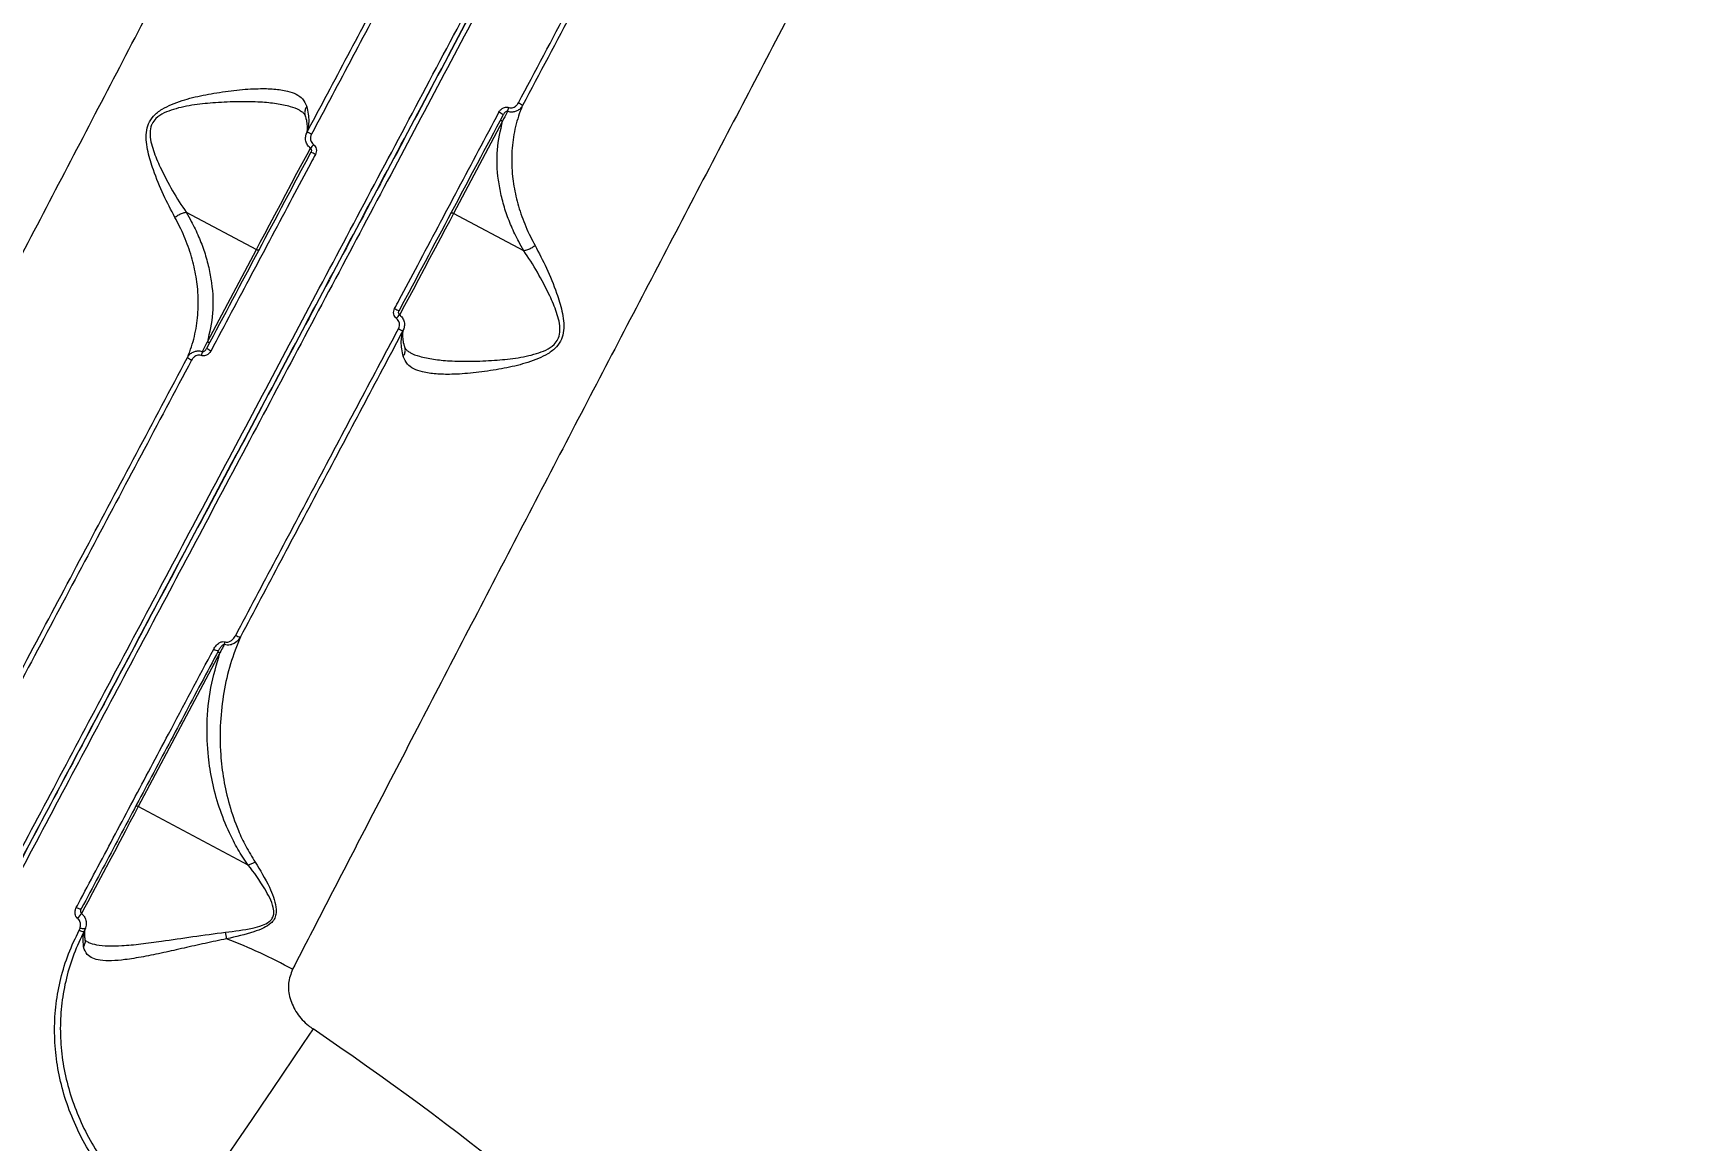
# Model space of a CAD drawing. Header units: millimetres. Extents: x -7245 to 6306, y -6696 to 5973.
# Drawn here: x -2795.7 to -2456.4, y 1435.3 to 1660.8 of the extents above; entities that cross this region are included whole.
import ezdxf

# ---------------------------------------------------------------- set-up
doc = ezdxf.new("R2010")
doc.units = ezdxf.units.MM
for name, color, linetype in [('DIKOM_ОБЪЕКТ', 7, 'Continuous'), ('DIKOM_РАЗМЕР_ЗОНА', 7, 'Continuous'), ('DIKOM_РАЗМЕР_ОБЪЕКТА', 7, 'Continuous')]:
    doc.layers.add(name, color=color, linetype=linetype)
doc.styles.add('style1', font='arial.ttf', dxfattribs={"width": 0.8})
doc.dimstyles.new('1-50', dxfattribs={"dimtxt": 300, "dimasz": 200, "dimexe": 100, "dimexo": 0, "dimgap": 100, "dimtad": 1, "dimtxsty": 'style1', "dimcen": 200, "dimclrd": 7, "dimclre": 7, "dimclrt": 7, "dimadec": 1, "dimazin": 2, "dimtfac": 1, "dimtmove": 0, "dimatfit": 2, "dimfxl": 0, "dimlwd": 25, "dimlwe": 18, "dimarcsym": 0})

# ---------------------------------------------------------------- blocks, each defined once
blk = doc.blocks.new('*D10')
at = {"layer": 'Defpoints', "color": 0, "transparency": 16777216}
for p in [(-4365.71, 2792.53), (4306.16, 475.6), (4306.16, -5965.27)]:
    blk.add_point(p, dxfattribs=at)
at = {"layer": 'DIKOM_РАЗМЕР_ОБЪЕКТА', "color": 7, "lineweight": 18, "transparency": 16777216}
for p, q in [((-4365.71, 2792.53), (-4365.71, -6065.27)), ((4306.16, 475.6), (4306.16, -6065.27))]:
    blk.add_line(p, q, dxfattribs=at)
at = {"layer": 'DIKOM_РАЗМЕР_ОБЪЕКТА', "color": 7, "lineweight": 25, "transparency": 16777216}
blk.add_line((-4165.71, -5965.27), (4106.16, -5965.27), dxfattribs=at)
at = {"layer": 'DIKOM_РАЗМЕР_ОБЪЕКТА', "color": 7, "transparency": 16777216}
for points in [[(-4165.71, -5931.93), (-4165.71, -5998.6), (-4365.71, -5965.27)], [(4106.16, -5931.93), (4106.16, -5998.6), (4306.16, -5965.27)]]:
    blk.add_solid(points, dxfattribs=at)
at = {"layer": 'DIKOM_РАЗМЕР_ОБЪЕКТА', "color": 7, "transparency": 16777216, "insert": (-85.78, -5712.1), "char_height": 300, "attachment_point": 5, "style": 'style1'}
blk.add_mtext('8650', dxfattribs=at)
blk = doc.blocks.new('*D11')
at = {"layer": 'Defpoints', "color": 0, "transparency": 16777216}
for p in [(-3472.32, 4472.83), (-6199.73, -2928.86), (1850.21, -2928.86)]:
    blk.add_point(p, dxfattribs=at)
at = {"layer": 'DIKOM_РАЗМЕР_ОБЪЕКТА', "color": 7, "lineweight": 18, "transparency": 16777216}
for p, q in [((-3472.32, 4472.83), (-6299.73, 4472.83)), ((1850.21, -2928.86), (-6299.73, -2928.86))]:
    blk.add_line(p, q, dxfattribs=at)
at = {"layer": 'DIKOM_РАЗМЕР_ОБЪЕКТА', "color": 7, "lineweight": 25, "transparency": 16777216}
blk.add_line((-6199.73, 4272.83), (-6199.73, -2728.86), dxfattribs=at)
at = {"layer": 'DIKOM_РАЗМЕР_ОБЪЕКТА', "color": 7, "transparency": 16777216}
for points in [[(-6233.06, 4272.83), (-6166.39, 4272.83), (-6199.73, 4472.83)], [(-6233.06, -2728.86), (-6166.39, -2728.86), (-6199.73, -2928.86)]]:
    blk.add_solid(points, dxfattribs=at)
at = {"layer": 'DIKOM_РАЗМЕР_ОБЪЕКТА', "color": 7, "transparency": 16777216, "insert": (-6452.9, 984.54), "char_height": 300, "attachment_point": 5, "rotation": 90, "style": 'style1'}
blk.add_mtext('7400', dxfattribs=at)
blk = doc.blocks.new('*D13')
at = {"layer": 'Defpoints', "color": 0, "transparency": 16777216}
for p in [(-4231.86, 5972.83), (-6795, -4928.88), (1792.4, -4928.88)]:
    blk.add_point(p, dxfattribs=at)
at = {"layer": 'DIKOM_РАЗМЕР_ЗОНА', "color": 7, "lineweight": 18, "transparency": 16777216}
for p, q in [((-4231.86, 5972.83), (-6895, 5972.83)), ((1792.4, -4928.88), (-6895, -4928.88))]:
    blk.add_line(p, q, dxfattribs=at)
at = {"layer": 'DIKOM_РАЗМЕР_ЗОНА', "color": 7, "lineweight": 25, "transparency": 16777216}
blk.add_line((-6795, 5772.83), (-6795, -4728.88), dxfattribs=at)
at = {"layer": 'DIKOM_РАЗМЕР_ЗОНА', "color": 7, "transparency": 16777216}
for points in [[(-6828.33, 5772.83), (-6761.67, 5772.83), (-6795, 5972.83)], [(-6828.33, -4728.88), (-6761.67, -4728.88), (-6795, -4928.88)]]:
    blk.add_solid(points, dxfattribs=at)
at = {"layer": 'DIKOM_РАЗМЕР_ЗОНА', "color": 7, "transparency": 16777216, "insert": (-7048.17, 972.94), "char_height": 300, "attachment_point": 5, "rotation": 90, "style": 'style1'}
blk.add_mtext('10900', dxfattribs=at)

msp = doc.modelspace()

# ---------------------------------------------------------------- linework, layer by layer
at = {"layer": 'DIKOM_ОБЪЕКТ', "color": 7, "linetype": 'Continuous', "lineweight": 15}
for p, q in [((-2700.119, 1642.914), (-2710.116, 1624.112)), ((-2764.593, 1624.348), (-2750.279, 1616.737)), ((-2695.802, 1616.501), (-2710.116, 1624.112)), ((-2760.277, 1597.935), (-2750.279, 1616.737)), ((-2757.706, 1534.607), (-2774.343, 1503.317)), ((-2751.976, 1491.424), (-2774.343, 1503.317)), ((-2786.393, 1478.156), (-2786.213, 1478.601)), ((-2785.075, 1478.637), (-2785.35, 1477.978))]:
    msp.add_line(p, q, dxfattribs=at)
at = {"layer": 'DIKOM_ОБЪЕКТ', "color": 7, "linetype": 'Continuous', "lineweight": 15, "flags": 128}
for points in [[(-2750.279, 1616.737), (-2749.487, 1618.227), (-2748.583, 1619.928), (-2747.586, 1621.802), (-2746.519, 1623.81), (-2745.404, 1625.906), (-2744.265, 1628.047), (-2743.129, 1630.186), (-2742.017, 1632.276), (-2740.956, 1634.271), (-2739.968, 1636.13), (-2739.285, 1637.414)], [(-2710.116, 1624.112), (-2710.908, 1622.621), (-2711.812, 1620.921), (-2712.809, 1619.047), (-2713.876, 1617.039), (-2714.991, 1614.942), (-2716.13, 1612.801), (-2717.267, 1610.663), (-2718.378, 1608.573), (-2719.439, 1606.577), (-2720.427, 1604.719), (-2721.161, 1603.339)], [(-2774.343, 1503.317), (-2775.136, 1501.827), (-2776.04, 1500.127), (-2777.036, 1498.252), (-2778.104, 1496.245), (-2779.219, 1494.148), (-2780.357, 1492.007), (-2781.494, 1489.869), (-2782.605, 1487.779), (-2783.666, 1485.783), (-2784.654, 1483.925), (-2785.548, 1482.244), (-2785.946, 1481.497)], [(-2786.974, 1482.775), (-2786.798, 1482.688), (-2786.622, 1482.617), (-2786.453, 1482.564), (-2786.297, 1482.531), (-2786.161, 1482.519), (-2786.05, 1482.529), (-2785.968, 1482.561), (-2785.918, 1482.613)], [(-2786.213, 1478.601), (-2786.014, 1478.545), (-2785.815, 1478.504), (-2785.626, 1478.481), (-2785.455, 1478.476), (-2785.309, 1478.491), (-2785.193, 1478.524), (-2785.114, 1478.573), (-2785.075, 1478.637)], [(-2738.748, 1458.054), (-2740.768, 1455.07), (-2742.847, 1452), (-2744.965, 1448.871), (-2747.104, 1445.712), (-2749.243, 1442.552), (-2751.364, 1439.42), (-2753.446, 1436.344), (-2755.472, 1433.353), (-2757.422, 1430.473), (-2759.278, 1427.731), (-2761.024, 1425.152), (-2762.644, 1422.759), (-2764.124, 1420.575), (-2765.448, 1418.618), (-2766.606, 1416.908)]]:
    msp.add_lwpolyline(points, dxfattribs=at)
at = {"layer": 'DIKOM_ОБЪЕКТ', "color": 7, "linetype": 'Continuous', "lineweight": 15}
for centre, radius, start, end in [((-3101.08, 922.896), 1209.999, 31.047391, 61.952609), ((-3101.08, 922.896), 1168.375, 34.226978, 58.773022), ((-2751.04, 1664.728), 55.567, 339.06855, 339.95349), ((-2698.213, 1643.676), 3.212, 48.11247, 66.02306), ((-2702.07, 1641.907), 3.045, 47.73295, 66.67206), ((-2700.375, 1642.539), 0.455, 55.66373, 143.71592), ((-2743.597, 1632.159), 9.246, 60.5969, 66.78697), ((-2698.052, 1607.393), 50.932, 142.87662, 144.03243), ((-2743.599, 1626.62), 10.885, 60.72694, 65.99645), ((-2710.373, 1623.737), 0.454, 55.56501, 143.81464), ((-2750.023, 1617.112), 0.454, 235.60243, 323.69195), ((-2716.858, 1614.101), 10.744, 240.68116, 246.01774), ((-2762.344, 1633.455), 50.932, 322.87662, 324.03243), ((-2716.799, 1608.69), 9.246, 240.5969, 246.78697), ((-2762.193, 1597.154), 3.191, 228.04114, 246.06467), ((-2709.355, 1576.121), 55.567, 159.06855, 159.95349), ((-2758.313, 1598.958), 3.065, 227.77177, 246.5874), ((-2760.02, 1598.31), 0.455, 235.66373, 323.71592), ((-2753.543, 1539.554), 1.665, 234.59044, 270.18603), ((-2758.135, 1536.493), 1.375, 231.92282, 275.75485), ((-2757.963, 1534.231), 0.455, 55.67354, 143.70611), ((-2741.071, 1531.145), 16.599, 159.86963, 161.83158), ((-2774.6, 1502.943), 0.454, 55.57486, 143.80479), ((-2791.015, 1484.421), 5.81, 318.08358, 331.4696), ((-2785.703, 1479.049), 1.128, 232.29969, 288.24952), ((-2794.175, 1470.311), 38.319, 9.14286, 11.17982), ((-2795.01, 1375.171), 108.363, 61.27213, 69.09446), ((-3101.08, 922.896), 646.281, 37.100221, 55.899779)]:
    msp.add_arc(centre, radius, start, end, dxfattribs=at)
for points, knots in [([(-2828.145, 1436.211), (-2825.555, 1441.082), (-2819.753, 1451.995), (-2810.421, 1469.546), (-2800.195, 1488.778), (-2789.729, 1508.463), (-2779.077, 1528.495), (-2768.289, 1548.785), (-2757.396, 1569.271), (-2746.416, 1589.922), (-2735.367, 1610.702), (-2724.286, 1631.543), (-2713.222, 1652.35), (-2702.23, 1673.025), (-2691.475, 1693.251), (-2680.976, 1712.997), (-2670.739, 1732.25), (-2660.66, 1751.205), (-2650.784, 1769.781), (-2641.151, 1787.896), (-2631.675, 1805.718), (-2622.386, 1823.188), (-2613.31, 1840.258), (-2604.587, 1856.665), (-2596.256, 1872.333), (-2588.357, 1887.188), (-2580.919, 1901.176), (-2573.964, 1914.257), (-2567.494, 1926.426), (-2561.524, 1937.653), (-2556.082, 1947.889), (-2551.192, 1957.084), (-2547.151, 1964.685), (-2543.85, 1970.893), (-2541.17, 1975.933), (-2538.88, 1980.24), (-2536.963, 1983.845), (-2535.441, 1986.709), (-2534.34, 1988.78), (-2533.638, 1990.098), (-2533.539, 1990.285), (-2533.49, 1990.378)], [0, 0, 0, 0, 0.021635, 0.048472, 0.0753938, 0.1023581, 0.1293232, 0.1562448, 0.1830819, 0.2099188, 0.2368401, 0.263805, 0.2907699, 0.3176915, 0.3445287, 0.3703765, 0.3962996, 0.4222616, 0.4482235, 0.4741472, 0.4999949, 0.526832, 0.5537537, 0.5807181, 0.6076825, 0.6346043, 0.6614411, 0.6882784, 0.7151997, 0.7421646, 0.769129, 0.7960506, 0.8228877, 0.8446334, 0.8664016, 0.8881699, 0.9099155, 0.9324241, 0.9549578, 0.9774915, 1, 1, 1, 1]), ([(-2532.137, 1990.791), (-2532.163, 1990.742), (-2532.233, 1990.61), (-2532.849, 1989.451), (-2534.132, 1987.038), (-2536.039, 1983.452), (-2538.58, 1978.673), (-2541.764, 1972.685), (-2545.519, 1965.621), (-2549.822, 1957.531), (-2554.631, 1948.484), (-2560.029, 1938.335), (-2566.018, 1927.069), (-2572.594, 1914.702), (-2579.612, 1901.504), (-2587.036, 1887.541), (-2594.825, 1872.893), (-2603.104, 1857.321), (-2611.867, 1840.841), (-2621.094, 1823.488), (-2630.469, 1805.854), (-2639.943, 1788.038), (-2649.461, 1770.136), (-2659.295, 1751.642), (-2669.424, 1732.593), (-2679.821, 1713.039), (-2690.402, 1693.137), (-2701.14, 1672.944), (-2711.999, 1652.521), (-2723.017, 1631.799), (-2734.161, 1610.839), (-2745.396, 1589.711), (-2756.474, 1568.877), (-2767.359, 1548.404), (-2778.024, 1528.347), (-2788.641, 1508.379), (-2799.172, 1488.573), (-2809.571, 1469.015), (-2819.03, 1451.227), (-2824.901, 1440.185), (-2827.497, 1435.303)], [0, 0, 0, 0, 0.0156515, 0.0421674, 0.0687037, 0.0952197, 0.122506, 0.1498143, 0.1771005, 0.2036164, 0.2301527, 0.2566688, 0.283955, 0.3112632, 0.3385494, 0.3650657, 0.391602, 0.4181178, 0.4454043, 0.4727127, 0.4999987, 0.52556, 0.5511397, 0.5767005, 0.6029494, 0.6292179, 0.6554667, 0.6819824, 0.7085188, 0.7350352, 0.7623214, 0.7896296, 0.8169158, 0.8434322, 0.8699686, 0.8964846, 0.9237709, 0.951079, 0.9783653, 1, 1, 1, 1]), ([(-2504.301, 1925.773), (-2504.893, 1924.651), (-2506.079, 1922.403), (-2508.563, 1917.693), (-2511.549, 1912.032), (-2515.071, 1905.352), (-2519.103, 1897.707), (-2523.637, 1889.105), (-2528.677, 1879.544), (-2534.203, 1869.059), (-2540.194, 1857.689), (-2546.62, 1845.49), (-2553.452, 1832.517), (-2560.673, 1818.8), (-2568.28, 1804.347), (-2576.251, 1789.196), (-2584.557, 1773.403), (-2593.157, 1757.042), (-2602.012, 1740.189), (-2611.1, 1722.882), (-2620.411, 1705.141), (-2629.925, 1687.002), (-2639.604, 1668.533), (-2649.404, 1649.822), (-2659.276, 1630.954), (-2669.201, 1611.971), (-2679.16, 1592.901), (-2689.136, 1573.778), (-2699.09, 1554.675), (-2708.973, 1535.68), (-2718.742, 1516.881), (-2727.646, 1499.718), (-2735.71, 1484.15), (-2740.52, 1474.847), (-2742.925, 1470.196)], [0, 0, 0, 0, 0.0315567, 0.0632129, 0.0949194, 0.1266266, 0.1582827, 0.1898395, 0.2213973, 0.2530543, 0.2847622, 0.3164699, 0.3481272, 0.3796854, 0.4112652, 0.4429445, 0.4746742, 0.5064044, 0.5380839, 0.5696643, 0.6012951, 0.6330258, 0.6648067, 0.6965877, 0.7283185, 0.7599497, 0.7916592, 0.823468, 0.8553266, 0.8871865, 0.9189955, 0.9507054, 0.9753529, 1, 1, 1, 1]), ([(-2928.259, 1250.058), (-2928.233, 1250.107), (-2928.162, 1250.24), (-2927.546, 1251.398), (-2926.264, 1253.81), (-2924.356, 1257.397), (-2921.816, 1262.175), (-2918.631, 1268.163), (-2914.876, 1275.228), (-2910.573, 1283.318), (-2905.764, 1292.365), (-2900.366, 1302.515), (-2894.377, 1313.78), (-2887.801, 1326.147), (-2880.784, 1339.345), (-2873.36, 1353.308), (-2865.571, 1367.956), (-2857.292, 1383.528), (-2848.528, 1400.008), (-2839.301, 1417.361), (-2829.926, 1434.995), (-2820.452, 1452.81), (-2810.934, 1470.713), (-2801.1, 1489.206), (-2790.972, 1508.255), (-2780.574, 1527.81), (-2769.993, 1547.711), (-2759.256, 1567.905), (-2748.396, 1588.328), (-2737.378, 1609.05), (-2726.234, 1630.01), (-2714.999, 1651.138), (-2703.922, 1671.972), (-2693.036, 1692.444), (-2682.372, 1712.502), (-2671.755, 1732.469), (-2661.223, 1752.276), (-2650.824, 1771.834), (-2641.365, 1789.622), (-2635.494, 1800.663), (-2632.898, 1805.546)], [0, 0, 0, 0, 0.0156515, 0.0421674, 0.0687037, 0.0952198, 0.1225059, 0.1498143, 0.1771005, 0.2036164, 0.2301527, 0.2566689, 0.2839551, 0.3112632, 0.3385493, 0.3650657, 0.391602, 0.4181178, 0.4454043, 0.4727127, 0.4999986, 0.5255599, 0.5511397, 0.5767005, 0.6029493, 0.6292178, 0.6554667, 0.6819824, 0.7085188, 0.7350352, 0.7623214, 0.7896295, 0.8169158, 0.8434321, 0.8699686, 0.8964846, 0.9237709, 0.951079, 0.9783653, 1, 1, 1, 1]), ([(-2632.25, 1804.637), (-2634.84, 1799.766), (-2640.642, 1788.853), (-2649.974, 1771.303), (-2660.2, 1752.07), (-2670.667, 1732.385), (-2681.318, 1712.354), (-2692.106, 1692.063), (-2702.999, 1671.578), (-2713.979, 1650.926), (-2725.028, 1630.147), (-2736.11, 1609.306), (-2747.173, 1588.499), (-2758.166, 1567.824), (-2768.921, 1547.598), (-2779.419, 1527.851), (-2789.657, 1508.599), (-2799.735, 1489.644), (-2809.612, 1471.068), (-2819.244, 1452.953), (-2828.72, 1435.131), (-2838.008, 1417.661), (-2847.085, 1400.591), (-2855.808, 1384.184), (-2864.14, 1368.516), (-2872.039, 1353.661), (-2879.476, 1339.672), (-2886.432, 1326.592), (-2892.901, 1314.422), (-2898.871, 1303.196), (-2904.314, 1292.96), (-2909.203, 1283.765), (-2913.244, 1276.164), (-2916.545, 1269.956), (-2919.224, 1264.916), (-2921.515, 1260.608), (-2923.432, 1257.004), (-2924.954, 1254.141), (-2926.056, 1252.069), (-2926.756, 1250.751), (-2926.856, 1250.564), (-2926.905, 1250.471)], [0, 0, 0, 0, 0.0216352, 0.0484722, 0.0753941, 0.1023583, 0.1293234, 0.156245, 0.183082, 0.209919, 0.2368403, 0.2638052, 0.2907698, 0.3176917, 0.3445289, 0.3703767, 0.3962998, 0.4222618, 0.4482237, 0.4741473, 0.499995, 0.5268319, 0.5537538, 0.5807182, 0.6076827, 0.6346044, 0.6614412, 0.6882785, 0.7151999, 0.7421646, 0.769129, 0.7960507, 0.8228877, 0.8446336, 0.8664017, 0.88817, 0.9099155, 0.9324241, 0.9549578, 0.9774915, 1, 1, 1, 1]), ([(-2956.094, 1315.076), (-2955.502, 1316.198), (-2954.316, 1318.445), (-2951.832, 1323.156), (-2948.846, 1328.816), (-2945.324, 1335.497), (-2941.292, 1343.142), (-2936.758, 1351.744), (-2931.718, 1361.304), (-2926.193, 1371.79), (-2920.202, 1383.159), (-2913.776, 1395.359), (-2906.943, 1408.331), (-2899.722, 1422.048), (-2892.116, 1436.501), (-2884.144, 1451.653), (-2875.838, 1467.445), (-2867.239, 1483.807), (-2858.384, 1500.66), (-2849.295, 1517.966), (-2839.984, 1535.708), (-2830.47, 1553.847), (-2820.791, 1572.316), (-2810.991, 1591.027), (-2801.119, 1609.895), (-2791.194, 1628.878), (-2781.235, 1647.948), (-2771.259, 1667.071), (-2761.306, 1686.174), (-2751.422, 1705.168), (-2741.653, 1723.968), (-2732.75, 1741.131), (-2724.686, 1756.699), (-2719.875, 1766.002), (-2717.47, 1770.653)], [0, 0, 0, 0, 0.0315566, 0.0632129, 0.0949194, 0.1266266, 0.1582827, 0.1898395, 0.2213973, 0.2530543, 0.2847622, 0.3164699, 0.3481273, 0.3796854, 0.4112652, 0.4429446, 0.4746742, 0.5064044, 0.5380839, 0.5696638, 0.6012951, 0.6330258, 0.6648067, 0.6965877, 0.7283185, 0.7599497, 0.7916592, 0.823468, 0.8553266, 0.8871865, 0.9189955, 0.9507054, 0.9753529, 1, 1, 1, 1]), ([(-2696.908, 1646.611), (-2693.47, 1653.081), (-2686.593, 1666.021), (-2676.335, 1685.323), (-2666.132, 1704.523), (-2659.426, 1717.138), (-2656.074, 1723.446)], [0, 0, 0, 0, 0.2485965, 0.4971915, 0.7485969, 1, 1, 1, 1]), ([(-2655.329, 1722.732), (-2658.637, 1716.509), (-2665.252, 1704.062), (-2675.391, 1684.982), (-2685.663, 1665.653), (-2692.6, 1652.596), (-2696.069, 1646.067)], [0, 0, 0, 0, 0.2486, 0.4971961, 0.7485974, 1, 1, 1, 1]), ([(-2739.952, 1640.657), (-2737.184, 1645.867), (-2731.649, 1656.287), (-2723.356, 1671.898), (-2715.078, 1687.481), (-2709.598, 1697.801), (-2706.857, 1702.96)], [0, 0, 0, 0, 0.2491033, 0.4982002, 0.7491061, 1, 1, 1, 1]), ([(-2705.887, 1702.652), (-2708.614, 1697.519), (-2714.067, 1687.251), (-2722.343, 1671.673), (-2730.675, 1655.991), (-2736.263, 1645.473), (-2739.057, 1640.214)], [0, 0, 0, 0, 0.2490997, 0.4981977, 0.7490986, 1, 1, 1, 1]), ([(-2766.884, 1623.287), (-2767.678, 1624.793), (-2769.266, 1627.805), (-2771.138, 1632.37), (-2772.275, 1636.018), (-2772.737, 1638.599), (-2772.778, 1640.547), (-2772.345, 1642.411), (-2771.237, 1644.096), (-2769.547, 1645.372), (-2766.841, 1646.668), (-2763.267, 1647.764), (-2758.764, 1648.639), (-2754.233, 1649.28), (-2750.103, 1649.553), (-2746.646, 1649.49), (-2744.051, 1649.119), (-2742.124, 1648.427), (-2740.692, 1647.45), (-2740.252, 1646.42), (-2740.017, 1645.872)], [0, 0, 0, 0, 0.0873344, 0.1746834, 0.2336215, 0.2639496, 0.2941249, 0.3212132, 0.3485698, 0.3826758, 0.4154339, 0.4851376, 0.5550394, 0.6342218, 0.7133299, 0.776925, 0.8404194, 0.8913078, 0.9421367, 1, 1, 1, 1]), ([(-2741.446, 1645.08), (-2741.466, 1645.094), (-2741.964, 1645.44), (-2743.52, 1645.913), (-2746.135, 1646.49), (-2749.68, 1646.811), (-2753.848, 1646.903), (-2758.396, 1646.688), (-2762.883, 1646.277), (-2766.428, 1645.582), (-2769.093, 1644.63), (-2770.654, 1643.666), (-2771.39, 1642.669), (-2771.817, 1641.702), (-2772.029, 1640.458), (-2771.815, 1638.696), (-2771.123, 1636.316), (-2769.664, 1632.913), (-2767.389, 1628.652), (-2765.533, 1625.744), (-2764.605, 1624.352), (-2764.604, 1624.351)], [0, 0, 0, 0, 0.002471, 0.0593467, 0.1316632, 0.2040846, 0.2947095, 0.3854044, 0.4643201, 0.5429995, 0.5785914, 0.6141751, 0.6374683, 0.6417573, 0.669339, 0.7018182, 0.7345167, 0.8005567, 0.9002265, 0.9998974, 1, 1, 1, 1]), ([(-2740.017, 1645.872), (-2740.042, 1645.836), (-2740.203, 1645.604), (-2740.414, 1645.108), (-2740.498, 1644.489), (-2740.37, 1644.142), (-2740.328, 1644.028)], [0, 0, 0, 0, 0.0633743, 0.4166977, 0.8091888, 1, 1, 1, 1]), ([(-2740.017, 1645.872), (-2739.809, 1644.846), (-2739.422, 1642.946), (-2739.785, 1641.379), (-2739.952, 1640.657)], [0, 0, 0, 0, 0.5395053, 1, 1, 1, 1]), ([(-2700.865, 1644.703), (-2700.787, 1644.83), (-2700.608, 1645.125), (-2700.221, 1645.473), (-2699.759, 1645.702), (-2699.286, 1645.791), (-2698.988, 1645.717), (-2698.839, 1645.68)], [0, 0, 0, 0, 0.1825978, 0.42388, 0.6275241, 0.8134562, 1, 1, 1, 1]), ([(-2696.069, 1646.067), (-2696.179, 1645.896), (-2696.434, 1645.499), (-2697.005, 1645.047), (-2697.702, 1644.767), (-2698.434, 1644.685), (-2698.902, 1644.812), (-2699.139, 1644.876)], [0, 0, 0, 0, 0.1742561, 0.4036396, 0.6053146, 0.8001033, 1, 1, 1, 1]), ([(-2698.839, 1645.68), (-2698.695, 1645.644), (-2698.407, 1645.572), (-2697.953, 1645.656), (-2697.515, 1645.877), (-2697.151, 1646.209), (-2696.982, 1646.489), (-2696.908, 1646.611)], [0, 0, 0, 0, 0.1888628, 0.3774234, 0.5792439, 0.8165047, 1, 1, 1, 1]), ([(-2696.069, 1646.067), (-2696.226, 1645.684), (-2696.927, 1643.973), (-2697.818, 1640.761), (-2698.355, 1636.316), (-2698.218, 1631.908), (-2697.504, 1627.618), (-2696.301, 1623.508), (-2694.898, 1620.138), (-2693.837, 1618.166), (-2693.512, 1617.562)], [0, 0, 0, 0, 0.0465589, 0.2078821, 0.3696685, 0.5309331, 0.6671852, 0.8037671, 0.9398797, 1, 1, 1, 1]), ([(-2741.457, 1645.069), (-2741.329, 1645.007), (-2740.946, 1644.823), (-2740.631, 1644.501), (-2740.456, 1644.3), (-2740.39, 1644.058), (-2740.369, 1643.981)], [0, 0, 0, 0, 0.1664313, 0.4973981, 0.8415547, 1, 1, 1, 1]), ([(-2740.367, 1644.016), (-2740.341, 1643.945), (-2740.137, 1643.384), (-2739.987, 1642.482), (-2739.92, 1641.347), (-2739.994, 1640.608), (-2740.131, 1640.272), (-2740.161, 1640.197)], [0, 0, 0, 0, 0.0408941, 0.32623, 0.6149955, 0.9138327, 1, 1, 1, 1]), ([(-2722.119, 1604.733), (-2721.806, 1605.322), (-2720.242, 1608.265), (-2715.915, 1616.399), (-2709.136, 1629.149), (-2703.623, 1639.515), (-2700.865, 1644.703)], [0, 0, 0, 0, 0.0441424, 0.2207142, 0.6100115, 1, 1, 1, 1]), ([(-2700.022, 1644.16), (-2703.547, 1637.532), (-2710.605, 1624.256), (-2717.681, 1610.948), (-2721.225, 1604.285)], [0, 0, 0, 0, 0.4992753, 1, 1, 1, 1]), ([(-2695.802, 1616.501), (-2696.157, 1617.119), (-2697.109, 1618.773), (-2698.386, 1621.48), (-2699.574, 1624.627), (-2700.45, 1627.775), (-2701.206, 1631.976), (-2701.433, 1637.172), (-2700.56, 1640.986), (-2700.119, 1642.914)], [0, 0, 0, 0, 0.0670907, 0.1796418, 0.2922112, 0.4079261, 0.5236437, 0.7591222, 1, 1, 1, 1]), ([(-2699.139, 1644.876), (-2699.185, 1644.786), (-2699.517, 1644.132), (-2699.84, 1643.478), (-2700.119, 1642.914)], [0, 0, 0, 0, 0.1380901, 1, 1, 1, 1]), ([(-2699.139, 1644.876), (-2699.172, 1644.881), (-2699.228, 1644.889), (-2699.35, 1644.865), (-2699.508, 1644.786), (-2699.706, 1644.617), (-2699.883, 1644.402), (-2699.98, 1644.234), (-2700.022, 1644.16)], [0, 0, 0, 0, 0.0765092, 0.1323833, 0.2954338, 0.5062095, 0.7824597, 1, 1, 1, 1]), ([(-2739.237, 1637.354), (-2739.457, 1637.552), (-2739.911, 1637.959), (-2740.26, 1638.833), (-2740.316, 1639.788), (-2740.073, 1640.368), (-2739.952, 1640.657)], [0, 0, 0, 0, 0.2380303, 0.4907112, 0.7463524, 1, 1, 1, 1]), ([(-2739.057, 1640.214), (-2739.133, 1640.03), (-2739.285, 1639.661), (-2739.264, 1639.06), (-2739.065, 1638.511), (-2738.793, 1638.255), (-2738.661, 1638.132)], [0, 0, 0, 0, 0.2584356, 0.516858, 0.7678795, 1, 1, 1, 1]), ([(-2760.373, 1596.689), (-2756.849, 1603.317), (-2749.79, 1616.592), (-2742.714, 1629.9), (-2739.171, 1636.564)], [0, 0, 0, 0, 0.4992753, 1, 1, 1, 1]), ([(-2738.276, 1636.115), (-2738.589, 1635.527), (-2740.154, 1632.584), (-2744.479, 1624.45), (-2751.26, 1611.7), (-2756.772, 1601.333), (-2759.531, 1596.145)], [0, 0, 0, 0, 0.0441468, 0.220716, 0.6100078, 1, 1, 1, 1]), ([(-2739.277, 1637.303), (-2739.247, 1637.28), (-2739.171, 1637.219), (-2739.099, 1637.062), (-2739.077, 1636.85), (-2739.11, 1636.672), (-2739.165, 1636.584), (-2739.176, 1636.566)], [0, 0, 0, 0, 0.1398363, 0.3552909, 0.6161098, 0.9237787, 1, 1, 1, 1]), ([(-2738.661, 1638.132), (-2738.533, 1638.013), (-2738.269, 1637.765), (-2738.074, 1637.234), (-2738.054, 1636.652), (-2738.202, 1636.294), (-2738.276, 1636.115)], [0, 0, 0, 0, 0.2340541, 0.4825608, 0.7415306, 1, 1, 1, 1]), ([(-2766.884, 1623.287), (-2766.847, 1623.319), (-2766.611, 1623.525), (-2766.102, 1623.87), (-2765.332, 1624.225), (-2764.847, 1624.309), (-2764.604, 1624.351)], [0, 0, 0, 0, 0.0562326, 0.3686094, 0.6843165, 1, 1, 1, 1]), ([(-2764.326, 1594.782), (-2764.169, 1595.165), (-2763.469, 1596.876), (-2762.577, 1600.088), (-2762.041, 1604.533), (-2762.177, 1608.941), (-2762.891, 1613.23), (-2764.093, 1617.341), (-2765.498, 1620.711), (-2766.559, 1622.683), (-2766.884, 1623.287)], [0, 0, 0, 0, 0.0465561, 0.2078796, 0.3696663, 0.5309312, 0.6671835, 0.803763, 0.9398796, 1, 1, 1, 1]), ([(-2764.604, 1624.351), (-2764.603, 1624.351), (-2764.601, 1624.351), (-2764.597, 1624.35), (-2764.594, 1624.349), (-2764.593, 1624.348)], [0, 0, 0, 0, 0.3111358, 0.6965795, 1, 1, 1, 1]), ([(-2764.593, 1624.348), (-2764.238, 1623.73), (-2763.287, 1622.076), (-2762.009, 1619.369), (-2760.821, 1616.222), (-2759.945, 1613.074), (-2759.189, 1608.872), (-2758.962, 1603.676), (-2759.835, 1599.863), (-2760.277, 1597.935)], [0, 0, 0, 0, 0.0670907, 0.1796418, 0.2922112, 0.4079261, 0.5236437, 0.7591222, 1, 1, 1, 1]), ([(-2693.512, 1617.562), (-2692.718, 1616.056), (-2691.129, 1613.044), (-2689.257, 1608.478), (-2688.12, 1604.831), (-2687.658, 1602.249), (-2687.617, 1600.302), (-2688.05, 1598.437), (-2689.158, 1596.753), (-2690.848, 1595.477), (-2693.553, 1594.18), (-2697.128, 1593.084), (-2701.631, 1592.209), (-2706.162, 1591.569), (-2710.292, 1591.295), (-2713.749, 1591.359), (-2716.344, 1591.73), (-2718.271, 1592.421), (-2719.703, 1593.398), (-2720.144, 1594.429), (-2720.378, 1594.977)], [0, 0, 0, 0, 0.0873344, 0.1746833, 0.2336215, 0.2639495, 0.2941248, 0.3212131, 0.3485697, 0.3826701, 0.4154283, 0.4851385, 0.5550402, 0.6342226, 0.7133308, 0.7769205, 0.8404194, 0.8913079, 0.9421367, 1, 1, 1, 1]), ([(-2718.95, 1595.769), (-2718.929, 1595.754), (-2718.432, 1595.409), (-2716.876, 1594.936), (-2714.26, 1594.359), (-2710.715, 1594.037), (-2706.547, 1593.946), (-2701.999, 1594.16), (-2697.512, 1594.572), (-2693.967, 1595.267), (-2691.302, 1596.218), (-2689.742, 1597.183), (-2689.005, 1598.179), (-2688.578, 1599.147), (-2688.367, 1600.391), (-2688.579, 1602.153), (-2689.272, 1604.533), (-2690.731, 1607.936), (-2693.006, 1612.197), (-2694.863, 1615.105), (-2695.79, 1616.496), (-2695.791, 1616.498)], [0, 0, 0, 0, 0.002471, 0.0593467, 0.1316688, 0.2040837, 0.2947086, 0.3854109, 0.4643188, 0.543006, 0.5785902, 0.6141739, 0.6374671, 0.6417561, 0.6693378, 0.7018162, 0.7345169, 0.8005568, 0.9002265, 0.9998974, 1, 1, 1, 1]), ([(-2695.791, 1616.498), (-2695.792, 1616.498), (-2695.795, 1616.498), (-2695.798, 1616.499), (-2695.801, 1616.5), (-2695.802, 1616.501)], [0, 0, 0, 0, 0.3111358, 0.6965795, 1, 1, 1, 1]), ([(-2693.512, 1617.562), (-2693.548, 1617.53), (-2693.784, 1617.324), (-2694.293, 1616.979), (-2695.063, 1616.624), (-2695.548, 1616.54), (-2695.791, 1616.498)], [0, 0, 0, 0, 0.0562318, 0.3684572, 0.6843209, 1, 1, 1, 1]), ([(-2721.734, 1602.716), (-2721.862, 1602.836), (-2722.126, 1603.083), (-2722.321, 1603.615), (-2722.341, 1604.197), (-2722.193, 1604.555), (-2722.119, 1604.733)], [0, 0, 0, 0, 0.2340383, 0.482528, 0.7414802, 1, 1, 1, 1]), ([(-2721.338, 1600.634), (-2721.262, 1600.819), (-2721.11, 1601.188), (-2721.131, 1601.788), (-2721.33, 1602.338), (-2721.603, 1602.594), (-2721.734, 1602.716)], [0, 0, 0, 0, 0.2584356, 0.516858, 0.7678795, 1, 1, 1, 1]), ([(-2721.118, 1603.546), (-2721.148, 1603.569), (-2721.224, 1603.629), (-2721.296, 1603.787), (-2721.318, 1603.998), (-2721.285, 1604.177), (-2721.231, 1604.265), (-2721.22, 1604.283)], [0, 0, 0, 0, 0.1398363, 0.3552909, 0.6161098, 0.9237787, 1, 1, 1, 1]), ([(-2721.159, 1603.495), (-2720.938, 1603.297), (-2720.484, 1602.89), (-2720.135, 1602.016), (-2720.079, 1601.061), (-2720.322, 1600.481), (-2720.443, 1600.192)], [0, 0, 0, 0, 0.2380303, 0.4907112, 0.7463524, 1, 1, 1, 1]), ([(-2754.508, 1538.196), (-2751.781, 1543.33), (-2746.327, 1553.597), (-2738.052, 1569.176), (-2729.72, 1584.857), (-2724.132, 1595.375), (-2721.338, 1600.634)], [0, 0, 0, 0, 0.2491028, 0.4981977, 0.7490986, 1, 1, 1, 1]), ([(-2720.443, 1600.192), (-2723.211, 1594.982), (-2728.746, 1584.562), (-2737.04, 1568.951), (-2745.316, 1553.367), (-2750.797, 1543.048), (-2753.538, 1537.888)], [0, 0, 0, 0, 0.2491033, 0.4982002, 0.749103, 1, 1, 1, 1]), ([(-2720.378, 1594.977), (-2720.587, 1596.002), (-2720.973, 1597.903), (-2720.61, 1599.47), (-2720.443, 1600.192)], [0, 0, 0, 0, 0.5395053, 1, 1, 1, 1]), ([(-2720.029, 1596.833), (-2720.054, 1596.903), (-2720.257, 1597.464), (-2720.408, 1598.367), (-2720.476, 1599.501), (-2720.4, 1600.241), (-2720.264, 1600.576), (-2720.234, 1600.652)], [0, 0, 0, 0, 0.0408743, 0.3262256, 0.6149941, 0.9138349, 1, 1, 1, 1]), ([(-2805.066, 1518.117), (-2801.758, 1524.34), (-2795.144, 1536.786), (-2785.004, 1555.867), (-2774.733, 1575.196), (-2767.795, 1588.253), (-2764.326, 1594.782)], [0, 0, 0, 0, 0.2485994, 0.4971949, 0.7485955, 1, 1, 1, 1]), ([(-2764.326, 1594.782), (-2764.216, 1594.953), (-2763.961, 1595.35), (-2763.39, 1595.802), (-2762.693, 1596.082), (-2761.962, 1596.164), (-2761.493, 1596.037), (-2761.256, 1595.972)], [0, 0, 0, 0, 0.1742001, 0.4037023, 0.605278, 0.8000848, 1, 1, 1, 1]), ([(-2761.556, 1595.168), (-2761.7, 1595.205), (-2761.988, 1595.277), (-2762.443, 1595.192), (-2762.881, 1594.972), (-2763.244, 1594.64), (-2763.413, 1594.36), (-2763.487, 1594.238)], [0, 0, 0, 0, 0.1888628, 0.3774234, 0.5792439, 0.8165047, 1, 1, 1, 1]), ([(-2759.531, 1596.145), (-2759.608, 1596.019), (-2759.788, 1595.724), (-2760.174, 1595.376), (-2760.636, 1595.146), (-2761.11, 1595.057), (-2761.407, 1595.131), (-2761.556, 1595.168)], [0, 0, 0, 0, 0.18246, 0.42363, 0.6274755, 0.8134319, 1, 1, 1, 1]), ([(-2761.256, 1595.972), (-2761.21, 1596.063), (-2760.878, 1596.716), (-2760.555, 1597.371), (-2760.277, 1597.935)], [0, 0, 0, 0, 0.1380901, 1, 1, 1, 1]), ([(-2761.256, 1595.972), (-2761.223, 1595.968), (-2761.167, 1595.96), (-2761.045, 1595.984), (-2760.887, 1596.062), (-2760.69, 1596.231), (-2760.512, 1596.446), (-2760.415, 1596.615), (-2760.373, 1596.689)], [0, 0, 0, 0, 0.0765092, 0.1323833, 0.2954338, 0.5062095, 0.7824597, 1, 1, 1, 1]), ([(-2720.378, 1594.977), (-2720.354, 1595.013), (-2720.192, 1595.244), (-2719.981, 1595.741), (-2719.897, 1596.36), (-2720.025, 1596.707), (-2720.067, 1596.821)], [0, 0, 0, 0, 0.0633743, 0.4166977, 0.8091888, 1, 1, 1, 1]), ([(-2718.939, 1595.78), (-2719.067, 1595.842), (-2719.45, 1596.026), (-2719.765, 1596.348), (-2719.94, 1596.549), (-2720.005, 1596.791), (-2720.026, 1596.867)], [0, 0, 0, 0, 0.1664313, 0.4973981, 0.8415547, 1, 1, 1, 1]), ([(-2763.487, 1594.238), (-2766.925, 1587.768), (-2773.802, 1574.828), (-2784.06, 1555.525), (-2794.264, 1536.326), (-2800.969, 1523.71), (-2804.321, 1517.403)], [0, 0, 0, 0, 0.2485965, 0.4971915, 0.7485969, 1, 1, 1, 1]), ([(-2573.275, 1309.203), (-2568.18, 1312.185), (-2557.985, 1318.154), (-2542.377, 1327.307), (-2526.587, 1336.58), (-2510.417, 1346.089), (-2493.894, 1355.816), (-2477.05, 1365.745), (-2460.155, 1375.713), (-2442.694, 1386.025), (-2424.696, 1396.666), (-2406.208, 1407.605), (-2387.85, 1418.476), (-2369.71, 1429.228), (-2351.87, 1439.807), (-2334.411, 1450.168), (-2317.366, 1460.288), (-2300.755, 1470.156), (-2284.607, 1479.754), (-2268.996, 1489.036), (-2253.997, 1497.958), (-2239.673, 1506.482), (-2226.06, 1514.585), (-2213.165, 1522.262), (-2201.012, 1529.501), (-2189.654, 1536.266), (-2179.147, 1542.527), (-2169.354, 1548.363), (-2160.366, 1553.721), (-2152.247, 1558.561), (-2145.177, 1562.776), (-2139.224, 1566.326), (-2134.296, 1569.265), (-2131.972, 1570.651), (-2130.81, 1571.343)], [0, 0, 0, 0, 0.0277667, 0.0555664, 0.0833661, 0.1111325, 0.1400375, 0.16898, 0.1979229, 0.2268277, 0.2586373, 0.2905477, 0.3225102, 0.3544717, 0.3863819, 0.4181913, 0.4498953, 0.4817002, 0.5135554, 0.5454109, 0.5772154, 0.6089193, 0.6405475, 0.672276, 0.7040554, 0.7358345, 0.7675625, 0.7991911, 0.832594, 0.8660267, 0.8994294, 0.9329431, 0.9664867, 1, 1, 1, 1]), ([(-2603.694, 1222.921), (-2600.271, 1224.978), (-2590.981, 1230.56), (-2575.356, 1239.948), (-2556.738, 1251.136), (-2537.668, 1262.595), (-2518.246, 1274.265), (-2498.559, 1286.094), (-2478.667, 1298.046), (-2458.6, 1310.103), (-2438.395, 1322.244), (-2418.114, 1334.43), (-2397.854, 1346.604), (-2377.708, 1358.709), (-2357.739, 1370.706), (-2337.988, 1382.575), (-2318.479, 1394.297), (-2299.274, 1405.837), (-2280.459, 1417.142), (-2262.125, 1428.159), (-2244.331, 1438.849), (-2227.121, 1449.191), (-2210.509, 1459.172), (-2194.543, 1468.765), (-2179.296, 1477.927), (-2164.84, 1486.612), (-2151.228, 1494.792), (-2138.499, 1502.44), (-2126.658, 1509.556), (-2115.732, 1516.12), (-2105.771, 1522.105), (-2096.823, 1527.481), (-2089.297, 1532.004), (-2083.039, 1535.764), (-2077.889, 1538.859), (-2073.543, 1541.469), (-2070.02, 1543.586), (-2067.345, 1545.194), (-2065.526, 1546.287), (-2064.588, 1546.85), (-2064.472, 1546.92), (-2064.425, 1546.949)], [0, 0, 0, 0, 0.0156527, 0.0424899, 0.0694114, 0.0963763, 0.123341, 0.1502628, 0.1770999, 0.2039368, 0.2308584, 0.2578234, 0.284788, 0.3117098, 0.3385469, 0.3653838, 0.3923056, 0.4192702, 0.4462349, 0.4731567, 0.4999935, 0.5268307, 0.5537527, 0.5807171, 0.607682, 0.6346037, 0.6614409, 0.6882777, 0.7151994, 0.7421642, 0.7691288, 0.7960506, 0.8228875, 0.8459667, 0.8691682, 0.8923973, 0.9156265, 0.9388281, 0.9615881, 0.9843479, 1, 1, 1, 1]), ([(-2064.766, 1545.576), (-2064.814, 1545.548), (-2064.943, 1545.47), (-2066.09, 1544.78), (-2068.503, 1543.331), (-2072.049, 1541.2), (-2076.691, 1538.411), (-2082.414, 1534.972), (-2089.21, 1530.888), (-2097.088, 1526.155), (-2106.014, 1520.792), (-2115.951, 1514.821), (-2126.851, 1508.272), (-2138.664, 1501.173), (-2151.363, 1493.544), (-2164.943, 1485.384), (-2179.365, 1476.718), (-2194.576, 1467.579), (-2210.503, 1458.008), (-2227.075, 1448.051), (-2244.245, 1437.735), (-2261.995, 1427.068), (-2280.287, 1416.079), (-2299.056, 1404.8), (-2318.216, 1393.288), (-2337.678, 1381.594), (-2357.383, 1369.754), (-2377.304, 1357.785), (-2397.402, 1345.708), (-2417.614, 1333.563), (-2437.846, 1321.406), (-2458.004, 1309.295), (-2476.759, 1298.026), (-2494.095, 1287.609), (-2510.038, 1278.03), (-2525.803, 1268.557), (-2541.534, 1259.105), (-2557.196, 1249.695), (-2572.739, 1240.355), (-2587.983, 1231.195), (-2597.831, 1225.278), (-2602.752, 1222.321)], [0, 0, 0, 0, 0.0156521, 0.042489, 0.0694107, 0.0963752, 0.12334, 0.1502617, 0.1770987, 0.2039358, 0.2308572, 0.2578221, 0.2847867, 0.3117084, 0.3385455, 0.3653826, 0.3923042, 0.4192691, 0.4462336, 0.4731555, 0.4999924, 0.5268294, 0.5537512, 0.5807161, 0.6076804, 0.6346026, 0.6614395, 0.6882763, 0.715198, 0.7421627, 0.7691277, 0.7960493, 0.8228865, 0.8446321, 0.8664006, 0.8881689, 0.9099145, 0.9324237, 0.9549575, 0.9774911, 1, 1, 1, 1]), ([(-2602.752, 1222.321), (-2598.024, 1225.163), (-2587.429, 1231.528), (-2570.391, 1241.766), (-2551.72, 1252.985), (-2532.61, 1264.467), (-2513.163, 1276.152), (-2493.465, 1287.987), (-2473.578, 1299.937), (-2453.529, 1311.984), (-2433.357, 1324.104), (-2413.124, 1336.262), (-2392.925, 1348.399), (-2372.853, 1360.459), (-2353.218, 1372.257), (-2334.048, 1383.775), (-2315.357, 1395.006), (-2296.956, 1406.063), (-2278.922, 1416.898), (-2261.336, 1427.465), (-2244.034, 1437.861), (-2227.075, 1448.051), (-2210.503, 1458.008), (-2194.576, 1467.579), (-2179.365, 1476.718), (-2164.943, 1485.384), (-2151.363, 1493.544), (-2138.664, 1501.173), (-2126.851, 1508.272), (-2115.952, 1514.821), (-2106.014, 1520.792), (-2097.088, 1526.155), (-2089.709, 1530.589), (-2083.683, 1534.21), (-2078.79, 1537.15), (-2074.608, 1539.663), (-2071.108, 1541.765), (-2068.329, 1543.436), (-2066.318, 1544.643), (-2065.038, 1545.413), (-2064.857, 1545.522), (-2064.766, 1545.576)], [0, 0, 0, 0, 0.0216352, 0.0484723, 0.0753941, 0.1023586, 0.1293232, 0.1562447, 0.183082, 0.2099188, 0.2368408, 0.2638051, 0.29077, 0.3176918, 0.3445287, 0.3703766, 0.3962997, 0.4222617, 0.4482237, 0.4741469, 0.499995, 0.5268318, 0.5537537, 0.580718, 0.6076827, 0.6346044, 0.6614414, 0.6882785, 0.7151999, 0.7421646, 0.7691293, 0.7960508, 0.8228876, 0.8446334, 0.8664016, 0.8881699, 0.9099155, 0.9324242, 0.9549578, 0.9774915, 1, 1, 1, 1]), ([(-2063.394, 1545.233), (-2063.441, 1545.204), (-2063.57, 1545.127), (-2064.695, 1544.452), (-2067.037, 1543.044), (-2070.518, 1540.952), (-2075.157, 1538.165), (-2080.971, 1534.672), (-2087.828, 1530.551), (-2095.683, 1525.831), (-2104.466, 1520.555), (-2114.319, 1514.634), (-2125.255, 1508.063), (-2137.261, 1500.849), (-2150.074, 1493.15), (-2163.629, 1485.006), (-2177.849, 1476.462), (-2192.967, 1467.378), (-2208.966, 1457.765), (-2225.812, 1447.642), (-2242.931, 1437.356), (-2260.227, 1426.964), (-2277.606, 1416.522), (-2295.56, 1405.734), (-2314.053, 1394.622), (-2333.037, 1383.216), (-2352.357, 1371.607), (-2371.961, 1359.828), (-2391.788, 1347.915), (-2411.905, 1335.828), (-2432.253, 1323.602), (-2452.764, 1311.276), (-2472.99, 1299.124), (-2492.865, 1287.182), (-2512.336, 1275.482), (-2531.721, 1263.835), (-2550.949, 1252.282), (-2569.936, 1240.873), (-2587.206, 1230.497), (-2597.924, 1224.057), (-2602.665, 1221.208)], [0, 0, 0, 0, 0.0156515, 0.0421674, 0.0687037, 0.0952197, 0.1225059, 0.1498143, 0.1771005, 0.2036163, 0.2301528, 0.2566688, 0.283955, 0.3112634, 0.3385496, 0.3650655, 0.3916018, 0.418118, 0.4454043, 0.4727125, 0.4999987, 0.5255597, 0.5511396, 0.5767006, 0.6029493, 0.6292179, 0.6554666, 0.6819825, 0.7085191, 0.7350352, 0.7623212, 0.7896298, 0.8169163, 0.8434323, 0.8699684, 0.8964842, 0.923771, 0.951079, 0.9783656, 1, 1, 1, 1]), ([(-2753.538, 1537.888), (-2754.256, 1536.067), (-2755.692, 1532.423), (-2757.015, 1526.592), (-2757.729, 1520.426), (-2757.696, 1514.484), (-2757.04, 1508.846), (-2755.899, 1503.698), (-2754.305, 1499.14), (-2752.505, 1495.235), (-2751.191, 1493.098), (-2750.534, 1492.029)], [0, 0, 0, 0, 0.1352802, 0.2707804, 0.4060463, 0.5490245, 0.6552711, 0.761665, 0.8676994, 0.9338726, 1, 1, 1, 1]), ([(-2753.538, 1537.888), (-2753.638, 1537.727), (-2753.963, 1537.201), (-2754.663, 1536.573), (-2755.527, 1536.223), (-2756.24, 1536.153), (-2756.637, 1536.264), (-2756.842, 1536.321)], [0, 0, 0, 0, 0.144108, 0.4680096, 0.6901163, 0.840314, 1, 1, 1, 1]), ([(-2756.656, 1536.857), (-2756.53, 1536.828), (-2756.279, 1536.769), (-2755.824, 1536.869), (-2755.262, 1537.186), (-2754.807, 1537.678), (-2754.58, 1538.073), (-2754.508, 1538.196)], [0, 0, 0, 0, 0.1387824, 0.2767045, 0.4965517, 0.8419394, 1, 1, 1, 1]), ([(-2786.974, 1482.775), (-2786.681, 1483.326), (-2785.215, 1486.082), (-2781.384, 1493.286), (-2775.429, 1504.483), (-2767.579, 1519.246), (-2762.059, 1529.625), (-2758.983, 1535.411)], [0, 0, 0, 0, 0.0321498, 0.1607898, 0.418283, 0.675774, 1, 1, 1, 1]), ([(-2757.997, 1535.125), (-2760.359, 1530.684), (-2765.081, 1521.802), (-2772.095, 1508.61), (-2779.057, 1495.518), (-2783.631, 1486.915), (-2785.918, 1482.613)], [0, 0, 0, 0, 0.2493142, 0.4986319, 0.7493205, 1, 1, 1, 1]), ([(-2751.976, 1491.424), (-2752.696, 1492.507), (-2754.136, 1494.674), (-2756.148, 1498.62), (-2757.969, 1503.216), (-2759.341, 1508.398), (-2760.222, 1514.061), (-2760.459, 1520.514), (-2759.789, 1527.644), (-2758.401, 1532.286), (-2757.706, 1534.607)], [0, 0, 0, 0, 0.0717636, 0.1435657, 0.2576766, 0.3721863, 0.486517, 0.6397298, 0.8198552, 1, 1, 1, 1]), ([(-2758.983, 1535.411), (-2758.904, 1535.546), (-2758.655, 1535.975), (-2758.151, 1536.506), (-2757.539, 1536.844), (-2757.051, 1536.949), (-2756.788, 1536.888), (-2756.656, 1536.857)], [0, 0, 0, 0, 0.1606389, 0.5081038, 0.7318951, 0.8653891, 1, 1, 1, 1]), ([(-2756.842, 1536.321), (-2756.868, 1536.323), (-2756.923, 1536.327), (-2757.037, 1536.29), (-2757.227, 1536.171), (-2757.522, 1535.874), (-2757.787, 1535.503), (-2757.946, 1535.217), (-2757.997, 1535.125)], [0, 0, 0, 0, 0.0382398, 0.0817683, 0.1919469, 0.418042, 0.8124112, 1, 1, 1, 1]), ([(-2756.842, 1536.321), (-2756.905, 1536.198), (-2757.195, 1535.627), (-2757.481, 1535.055), (-2757.706, 1534.607)], [0, 0, 0, 0, 0.2148139, 1, 1, 1, 1]), ([(-2756.583, 1477.741), (-2754.73, 1477.973), (-2752.186, 1478.29), (-2749.199, 1479.058), (-2747.784, 1479.71), (-2746.978, 1480.554), (-2746.659, 1481.586), (-2746.858, 1483.036), (-2747.537, 1484.751), (-2749.226, 1487.709), (-2750.738, 1489.923), (-2751.962, 1491.419), (-2751.963, 1491.421)], [0, 0, 0, 0, 0.2369863, 0.32528, 0.3938088, 0.4351235, 0.4764606, 0.5364563, 0.6308594, 0.7257817, 0.9996796, 1, 1, 1, 1]), ([(-2750.534, 1492.029), (-2749.52, 1490.365), (-2748.146, 1488.108), (-2746.769, 1484.935), (-2746.253, 1483.075), (-2746.206, 1481.5), (-2746.609, 1480.358), (-2747.453, 1479.369), (-2748.899, 1478.511), (-2751.906, 1477.399), (-2754.481, 1476.819), (-2756.343, 1476.4)], [0, 0, 0, 0, 0.2657734, 0.360293, 0.4543371, 0.5177732, 0.5633074, 0.608598, 0.6803306, 0.7688951, 1, 1, 1, 1]), ([(-2751.963, 1491.421), (-2751.964, 1491.421), (-2751.966, 1491.42), (-2751.971, 1491.421), (-2751.974, 1491.423), (-2751.976, 1491.424)], [0, 0, 0, 0, 0.2389603, 0.5675801, 1, 1, 1, 1]), ([(-2750.534, 1492.029), (-2750.572, 1492.005), (-2750.806, 1491.856), (-2751.304, 1491.594), (-2751.73, 1491.482), (-2751.963, 1491.421)], [0, 0, 0, 0, 0.079233, 0.4969964, 1, 1, 1, 1]), ([(-2786.692, 1480.54), (-2786.73, 1480.571), (-2786.876, 1480.692), (-2787.091, 1480.991), (-2787.25, 1481.499), (-2787.245, 1482.137), (-2787.067, 1482.555), (-2786.974, 1482.775)], [0, 0, 0, 0, 0.0579892, 0.2244734, 0.4300467, 0.7003595, 1, 1, 1, 1]), ([(-2786.213, 1478.601), (-2786.165, 1478.836), (-2786.077, 1479.264), (-2786.191, 1479.861), (-2786.409, 1480.287), (-2786.611, 1480.467), (-2786.692, 1480.54)], [0, 0, 0, 0, 0.3466782, 0.6311807, 0.8510941, 1, 1, 1, 1]), ([(-2785.848, 1481.614), (-2785.858, 1481.618), (-2785.878, 1481.625), (-2785.908, 1481.643), (-2785.94, 1481.671), (-2785.994, 1481.739), (-2786.058, 1481.895), (-2786.073, 1482.196), (-2786.006, 1482.46), (-2785.92, 1482.604), (-2785.91, 1482.621)], [0, 0, 0, 0, 0.0251446, 0.0494736, 0.0781665, 0.1268288, 0.2791362, 0.5417455, 0.9462998, 1, 1, 1, 1]), ([(-2785.961, 1481.609), (-2785.825, 1481.494), (-2785.494, 1481.216), (-2785.112, 1480.568), (-2784.884, 1479.654), (-2785.008, 1478.993), (-2785.075, 1478.637)], [0, 0, 0, 0, 0.1614812, 0.3912972, 0.6724407, 1, 1, 1, 1]), ([(-2779.977, 1426.916), (-2781.313, 1428.683), (-2783.778, 1431.942), (-2786.601, 1437.107), (-2788.74, 1442.152), (-2790.284, 1447.344), (-2791.203, 1452.618), (-2791.504, 1457.913), (-2791.188, 1463.182), (-2790.218, 1468.355), (-2788.679, 1473.397), (-2787.154, 1476.572), (-2786.393, 1478.156)], [0, 0, 0, 0, 0.1166759, 0.2150801, 0.313794, 0.4121967, 0.5100609, 0.6082199, 0.7060797, 0.8039512, 0.9021278, 1, 1, 1, 1]), ([(-2785.35, 1477.978), (-2786.094, 1476.427), (-2787.585, 1473.321), (-2789.087, 1468.387), (-2790.032, 1463.323), (-2790.336, 1458.165), (-2790.034, 1452.981), (-2789.126, 1447.816), (-2787.606, 1442.731), (-2785.502, 1437.789), (-2782.728, 1432.727), (-2780.309, 1429.535), (-2778.996, 1427.803)], [0, 0, 0, 0, 0.0977746, 0.1958623, 0.2936311, 0.3914614, 0.4895908, 0.5874216, 0.6858947, 0.7846786, 0.8831518, 1, 1, 1, 1]), ([(-2785.495, 1474.743), (-2785.565, 1475.439), (-2785.681, 1476.593), (-2785.444, 1477.584), (-2785.35, 1477.978)], [0, 0, 0, 0, 0.6025783, 1, 1, 1, 1]), ([(-2756.343, 1476.4), (-2757.809, 1476.094), (-2760.745, 1475.479), (-2765.046, 1474.514), (-2769.285, 1473.569), (-2773.352, 1472.721), (-2776.92, 1472.134), (-2779.851, 1471.889), (-2782.055, 1471.98), (-2783.688, 1472.42), (-2784.978, 1473.207), (-2785.308, 1474.186), (-2785.495, 1474.743)], [0, 0, 0, 0, 0.1075948, 0.215487, 0.3229181, 0.4368054, 0.550581, 0.6441616, 0.7376586, 0.816613, 0.8955096, 1, 1, 1, 1]), ([(-2785.495, 1474.743), (-2785.473, 1474.779), (-2785.35, 1474.978), (-2785.179, 1475.436), (-2785.088, 1475.926), (-2785.176, 1476.195), (-2785.185, 1476.223)], [0, 0, 0, 0, 0.0791511, 0.4433574, 0.9423975, 1, 1, 1, 1]), ([(-2785.156, 1476.231), (-2785.2, 1476.536), (-2785.304, 1477.238), (-2785.251, 1478.001), (-2785.119, 1478.41), (-2785.068, 1478.567)], [0, 0, 0, 0, 0.3197396, 0.7370658, 1, 1, 1, 1]), ([(-2784.834, 1475.848), (-2784.905, 1475.889), (-2785.06, 1475.979), (-2785.069, 1476.038), (-2785.134, 1476.09), (-2785.151, 1476.266), (-2785.154, 1476.3)], [0, 0, 0, 0, 0.2726794, 0.5965094, 0.9229494, 1, 1, 1, 1]), ([(-2784.81, 1475.886), (-2784.697, 1475.81), (-2784.194, 1475.472), (-2782.771, 1475.141), (-2780.525, 1474.912), (-2777.496, 1474.988), (-2773.858, 1475.334), (-2769.039, 1475.984), (-2763.254, 1476.859), (-2758.808, 1477.447), (-2756.583, 1477.741)], [0, 0, 0, 0, 0.026288, 0.1172131, 0.227037, 0.3369738, 0.4730063, 0.6091632, 0.8044531, 1, 1, 1, 1]), ([(-2073.021, 1475.165), (-2074.106, 1474.508), (-2076.28, 1473.192), (-2080.835, 1470.435), (-2086.31, 1467.12), (-2092.77, 1463.209), (-2100.163, 1458.731), (-2108.48, 1453.694), (-2117.724, 1448.095), (-2127.861, 1441.952), (-2138.852, 1435.292), (-2150.643, 1428.145), (-2163.181, 1420.544), (-2176.436, 1412.505), (-2190.4, 1404.035), (-2205.036, 1395.153), (-2220.289, 1385.894), (-2236.088, 1376.299), (-2252.358, 1366.414), (-2269.061, 1356.259), (-2286.181, 1345.848), (-2303.677, 1335.199), (-2321.486, 1324.354), (-2339.523, 1313.362), (-2357.704, 1302.275), (-2375.988, 1291.114), (-2394.346, 1279.898), (-2412.746, 1268.643), (-2431.117, 1257.396), (-2449.371, 1246.205), (-2467.428, 1235.122), (-2483.899, 1224.995), (-2498.829, 1215.805), (-2507.744, 1210.308), (-2512.202, 1207.56)], [0, 0, 0, 0, 0.0315567, 0.0632127, 0.0949195, 0.1266264, 0.1582827, 0.1898394, 0.2213972, 0.2530542, 0.2847622, 0.3164697, 0.3481268, 0.379685, 0.4112653, 0.4429441, 0.4746739, 0.5064041, 0.5380837, 0.5696637, 0.6012948, 0.6330253, 0.6648064, 0.6965873, 0.7283188, 0.7599499, 0.7916589, 0.8234676, 0.8553265, 0.887186, 0.9189949, 0.950705, 0.9753526, 1, 1, 1, 1]), ([(-2742.925, 1470.196), (-2743.272, 1469.265), (-2743.977, 1467.374), (-2743.559, 1464.178), (-2742.126, 1461.179), (-2740.309, 1459.178), (-2739.062, 1458.28), (-2738.748, 1458.054)], [0, 0, 0, 0, 0.218721, 0.4447831, 0.679413, 0.9191802, 1, 1, 1, 1])]:
    msp.add_open_spline(points, degree=3, knots=knots, dxfattribs=at)

# ---------------------------------------------------------------- dimensions: what is measured, and where the dimension line sits
at = {"layer": 'DIKOM_РАЗМЕР_ЗОНА'}
dim = msp.add_linear_dim(base=(-6795.001, -4928.879), p1=(-4231.865, 5972.834), p2=(1792.398, -4928.879), angle=90, text='10900', dimstyle='1-50', dxfattribs=at)
dim.commit()
dim.dimension.update_dxf_attribs({"geometry": '*D13', "text_midpoint": (-6795.001, 972.936), "dimtype": 160})
at = {"layer": 'DIKOM_РАЗМЕР_ОБЪЕКТА'}
dim = msp.add_linear_dim(base=(-6199.728, -2928.864), p1=(-3472.315, 4472.834), p2=(1850.213, -2928.864), angle=90, text='7400', dimstyle='1-50', dxfattribs=at)
dim.commit()
dim.dimension.update_dxf_attribs({"geometry": '*D11', "text_midpoint": (-6199.728, 984.539), "dimtype": 160})
dim = msp.add_linear_dim(base=(4306.158, -5965.268), p1=(-4365.714, 2792.532), p2=(4306.158, 475.605), text='8650', dimstyle='1-50', dxfattribs=at)
dim.commit()
dim.dimension.update_dxf_attribs({"geometry": '*D10', "text_midpoint": (-85.784, -5965.268), "dimtype": 160})

doc.saveas('drawing.dxf')
